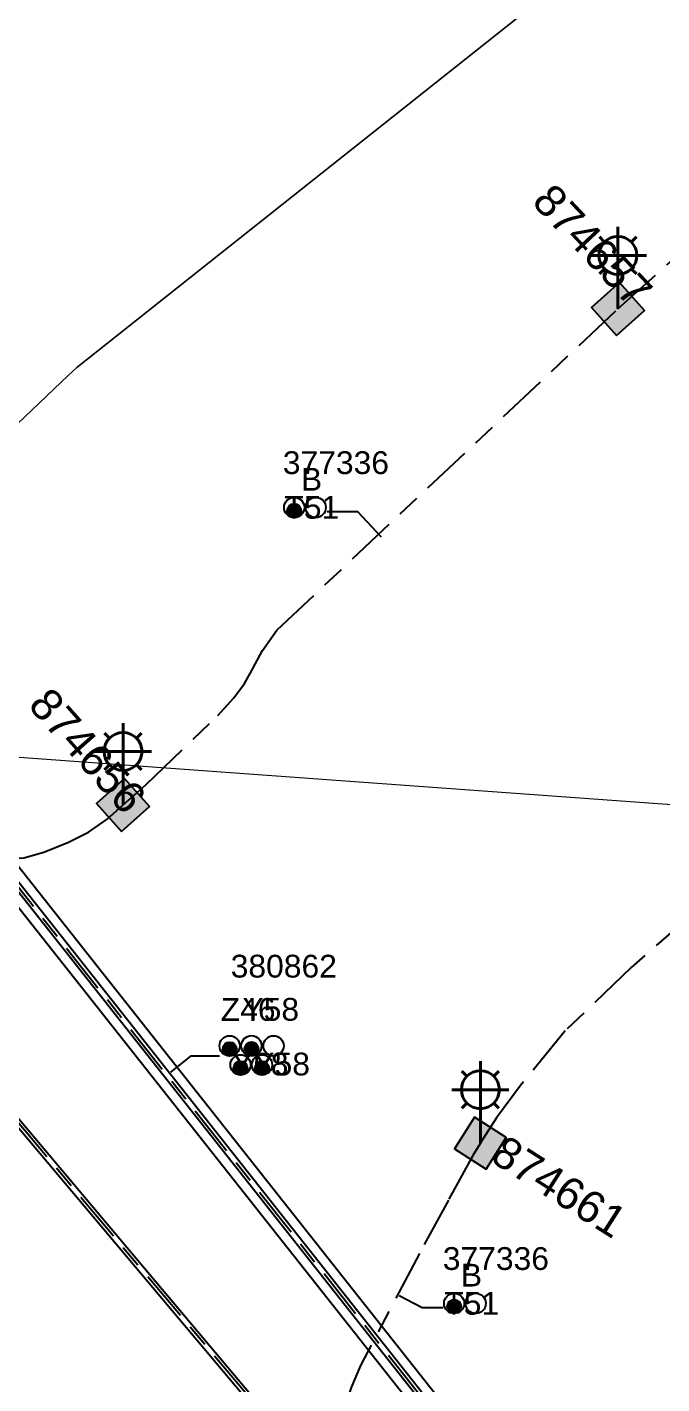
# Model space of a CAD drawing. Header units: metres. Extents: x 289087 to 291245, y 6227587 to 6229773.
# Drawn here: x 290267.4 to 290317.5, y 6228756.8 to 6228864 of the extents above; entities that cross this region are included whole.
import ezdxf
from ezdxf.enums import TextEntityAlignment as Align

# ---------------------------------------------------------------- set-up
doc = ezdxf.new("R2010")
doc.units = ezdxf.units.M
doc.linetypes.add('Cable Exist UG', pattern=[8.2, 4, -1.2, 1.8, -1.2])
for name, color, linetype in [('_User Ducts Config', 7, 'Continuous'), ('Duct_SP_EXT', 7, 'Continuous'), ('Equip_SP_SL_EXT', 7, 'Continuous'), ('Mains_HV_EXT', 7, 'Continuous'), ('Mains_SL_EXT', 7, 'Continuous'), ('Mains_TR_EXT', 7, 'Continuous'), ('SupportsUG_SP_LV_SL_EXT', 7, 'Continuous')]:
    doc.layers.add(name, color=color, linetype=linetype)
doc.layers.add('Cadastre Land Parcels_SP_EXT', color=9, linetype='Continuous', lineweight=5)
doc.layers.add('Cadastre Roads_SP_EXT', color=9, linetype='Continuous', lineweight=5)
doc.styles.add('COLUMN_LABEL', font='arial.ttf')
doc.styles.add('iecARIAL', font='arial.ttf', dxfattribs={"height": 2})
doc.styles.add('POLE_LABEL', font='arial.ttf')
doc.styles.get("Standard").update_dxf_attribs({"font": 'arial.ttf'})
doc.linetypes.add('Cable E UG', pattern='A,6,-0.5,["E",Standard,S=1.7,R=0,X=0.5,Y=-1],-2.9', length=9.4)
doc.linetypes.add('Cable P UG', pattern='A,6,-0.5,["P",Standard,S=1.7,R=0,X=0.5,Y=-1],-2.9', length=9.4)

# ---------------------------------------------------------------- blocks, each defined once
blk = doc.blocks.new('COLUMN_EXT')
blk.add_hatch(color=256).paths.add_polyline_path([(-1.49, 1.48), (-1.49, -1.49), (1.48, -1.49), (1.48, 1.48)])
blk.add_lwpolyline([(-1.49, -1.49), (1.48, -1.49), (1.48, 1.48), (-1.49, 1.48)], close=True)
for tag, height, style, flags, p in [('ASSET_NUM', 2.5, 'COLUMN_LABEL', 8, (2, 2)), ('STRUCTURE_PLANT_NUMBER', 0.2, 'POLE_LABEL', 9, (1.81, 0.03)), ('STREET_CODE', 0.2, 'COLUMN_LABEL', 9, (1.81, -0.2))]:
    blk.add_attdef(tag, text='', height=height, dxfattribs=dict(style=style, flags=flags)).set_placement(p, align=Align.MIDDLE_LEFT)
at = {"flags": 9}
for tag, p in [('COLUMN_TYPE', (1.81, -0.4)), ('OWNED_BY', (1.81, -0.6)), ('STATE', (1.81, -0.8)), ('USAGE', (1.81, -1)), ('STREETNAME', (1.81, -1.6)), ('SUBURB', (1.81, -1.8)), ('LEGEND', (1.81, -1.2)), ('LOCATION', (1.81, -1.4)), ('NOTES', (1.81, -2))]:
    blk.add_attdef(tag, text='', height=0.2, dxfattribs=at).set_placement(p, align=Align.MIDDLE_LEFT)
at = {"flags": 1}
blk.add_attdef('Z', (1.81, -2.35), '', height=0.2, dxfattribs=at)
blk = doc.blocks.new('DUCT_EXT')
blk.add_circle((0, 0.8), 0.8)
at = {"flags": 1}
blk.add_attdef('Z', (0, 0), '', height=0.2, dxfattribs=at)
at = {"flags": 9}
for tag, p in [('DUCT_CODE', (0, 0)), ('XSECT_TYPE', (0, -0.2)), ('STATE', (0, -0.6)), ('FB_REFERENCE', (0, -0.4)), ('NOTES', (0, -0.8))]:
    blk.add_attdef(tag, text='', height=0.2, dxfattribs=at).set_placement(p, align=Align.MIDDLE_LEFT)
blk = doc.blocks.new('SL_LANTERN_EXT')
at = {"lineweight": 40}
for p, q in [((0, 1.97), (0, 6.47)), ((-1.46, 5.68), (-1.06, 5.28)), ((1.46, 5.68), (1.06, 5.28)), ((-2.25, 4.22), (2.25, 4.22)), ((-1.46, 2.76), (-1.06, 3.16)), ((0, 0), (0, 2.72)), ((1.46, 2.76), (1.06, 3.16))]:
    blk.add_line(p, q, dxfattribs=at)
blk.add_circle((0, 4.22), 1.5, dxfattribs=at)
at = {"style": 'iecARIAL', "flags": 9}
blk.add_attdef('ASSET_NUM', (1.5, 1.5), '', height=2.5, dxfattribs=at)
for tag, p, height, flags in [('CONSTRUCTED_VOLTAGE', (0.98, -0.65), 0.2, 9), ('CONTROL_TYPE', (0.98, -0.85), 0.2, 9), ('LANTERN_PURPOSE', (0.98, -1.05), 0.2, 9), ('LANTERN_TYPE', (0.98, -1.25), 0.2, 9), ('LNUMBER', (2.18, -3.25), 2.5, 8), ('OPERATING_VOLTAGE', (0.98, -1.65), 0.2, 9), ('ORIENTATION', (0.98, -1.85), 0.2, 9), ('OWNED_BY', (0.98, -2.05), 0.2, 9), ('STATE', (0.98, -2.25), 0.2, 9), ('NO_PHASES', (0.98, -1.45), 0.2, 9), ('USAGE', (0.98, -2.45), 0.2, 9), ('CEXIST', (0.98, -2.65), 0.2, 9), ('CNEW', (0.98, -2.85), 0.2, 9), ('CNUMBER', (0.98, -3.05), 0.2, 9), ('CREMOVE', (0.98, -3.25), 0.2, 9), ('CREPLACE', (0.98, -3.45), 0.2, 9), ('LKINGHEIGHT', (0.98, -3.65), 0.2, 9), ('LBRACKET', (0.98, -3.85), 0.2, 9), ('LBRACKETVOCAB', (0.98, -4.05), 0.2, 9), ('LCATEGORY', (0.98, -4.25), 0.2, 9), ('LCHARGE1', (0.98, -4.45), 0.2, 9), ('LCHARGE1PERCENT', (0.98, -4.65), 0.2, 9), ('LCHARGE2', (0.98, -4.85), 0.2, 9), ('LCHARGE2PERCENT', (0.98, -5.05), 0.2, 9), ('LCHARGE3', (0.98, -5.25), 0.2, 9), ('LCHARGE3PERCENT', (0.98, -5.45), 0.2, 9), ('LEXIST', (0.98, -5.65), 0.2, 9), ('LLAMP', (0.98, -5.85), 0.2, 9), ('LLAMPVOCAB', (0.98, -6.05), 0.2, 9), ('LMAST', (0.98, -6.25), 0.2, 9), ('LMASTVOCAB', (0.98, -6.45), 0.2, 9), ('LNEW', (0.98, -6.65), 0.2, 9), ('LANTNUMBER', (0.98, -6.85), 0.2, 9), ('LOUTREACH', (0.98, -7.25), 0.2, 9), ('LOUTREACHVOCAB', (0.98, -7.45), 0.2, 9), ('LRATECODE', (0.98, -7.65), 0.2, 9), ('LREMOVE', (0.98, -7.85), 0.2, 9), ('LREPLACE', (0.98, -8.05), 0.2, 9), ('LTYPE', (0.98, -8.25), 0.2, 9), ('LTYPEVOCAB', (0.98, -8.45), 0.2, 9), ('LEGEND', (0.98, -8.65), 0.2, 9), ('STREETNAME', (0.98, -9.25), 0.2, 9), ('SUBURB', (0.98, -9.45), 0.2, 1), ('LOCATION', (0.98, -8.85), 0.2, 9), ('NOTES', (0.98, -9.05), 0.2, 9)]:
    blk.add_attdef(tag, p, '', height=height, dxfattribs=dict(flags=flags))
blk = doc.blocks.new('CABLE_LARGE_EXT')
h = blk.add_hatch(color=256)
edge = h.paths.add_edge_path()
edge.add_arc((0, 0.55), 0.55, 0, 360)
blk.add_circle((0, 0.55), 0.55)
at = {"flags": 1}
blk.add_attdef('Z', (0, 0), '', height=0.2, dxfattribs=at)
at = {"flags": 9}
for tag, p in [('COND_CODE', (0, 0)), ('STATE', (0, -0.4)), ('XSECT_SIZE', (0, -0.6)), ('FB_REFERENCE', (0, -0.2)), ('NOTES', (0, -0.8))]:
    blk.add_attdef(tag, text='', height=0.2, dxfattribs=at).set_placement(p, align=Align.MIDDLE_LEFT)

msp = doc.modelspace()

# ---------------------------------------------------------------- linework, layer by layer
at = {"layer": '_User Ducts Config'}
for points in [[(290291.08, 6228825.69), (290293.49, 6228825.69), (290295.34, 6228823.69)], [(290291.08, 6228825.69), (290293.49, 6228825.69), (290295.34, 6228823.69)], [(290282.58, 6228782.65), (290280.28, 6228782.65), (290278.7, 6228781.39)], [(290300.26, 6228762.77), (290298.58, 6228762.77), (290296.78, 6228763.72)]]:
    msp.add_lwpolyline(points, dxfattribs=at)
at = {"layer": 'Cadastre Land Parcels_SP_EXT', "linetype": 'Continuous'}
msp.add_lwpolyline([(290240.94, 6228808.14), (290270.62, 6228836.43), (290270.62, 6228836.43), (290271.3, 6228837.07), (290307.65, 6228865.91)], dxfattribs=at)
at = {"layer": 'Cadastre Roads_SP_EXT', "linetype": 'Continuous'}
msp.add_lwpolyline([(290598.85, 6229114.14), (290503.62, 6229021.43), (290491.13, 6229011.51), (290472.74, 6228996.92), (290427.05, 6228960.67), (290406.85, 6228944.64), (290366.75, 6228912.82), (290352.34, 6228901.38), (290346.38, 6228896.65), (290307.65, 6228865.91), (290271.3, 6228837.07), (290270.62, 6228836.43), (290240.94, 6228808.14), (290346.26, 6228800.52), (290491.47, 6228928.95), (290491.47, 6228928.95), (290499.44, 6228935.88), (290572.01, 6229000.07)], dxfattribs=at)
at = {"layer": 'Duct_SP_EXT'}
for p, q in [((290323.26, 6228724.09), (290244.86, 6228823.21)), ((290323.64, 6228724.39), (290245.24, 6228823.51)), ((290241.95, 6228806.38), (290291.34, 6228747.7)), ((290242.32, 6228806.69), (290291.71, 6228748.01))]:
    msp.add_line(p, q, dxfattribs=at)
at = {"layer": 'Mains_HV_EXT', "linetype": 'Cable E UG'}
msp.add_lwpolyline([(290008.12, 6229310.79), (290010.06, 6229307.29), (290015.97, 6229296.65), (290045.22, 6229243.94), (290078.15, 6229181.5), (290101.37, 6229135.41), (290105.43, 6229127.58), (290109.51, 6229119.8), (290173.08, 6228998.41), (290181.67, 6228982.49), (290206.99, 6228932.29), (290209.36, 6228928.35), (290210.24, 6228926.35), (290211.2, 6228923.15), (290211.69, 6228919.92), (290213.37, 6228898.37), (290214.9, 6228884.25), (290215.85, 6228876.75), (290216.74, 6228871.29), (290219.34, 6228863.9), (290229.4, 6228842.83), (290231.57, 6228839.15), (290244.26, 6228822.74), (290322.67, 6228723.61)], dxfattribs=at)
at = {"layer": 'Mains_HV_EXT', "linetype": 'Cable P UG'}
msp.add_lwpolyline([(290046.98, 6229244.89), (290079.93, 6229182.42), (290103.16, 6229136.31), (290107.2, 6229128.51), (290111.28, 6229120.73), (290174.84, 6228999.35), (290183.45, 6228983.42), (290208.74, 6228933.26), (290211.16, 6228929.21), (290212.11, 6228927.05), (290213.16, 6228923.59), (290213.67, 6228920.16), (290215.35, 6228898.67), (290216.89, 6228884.46), (290217.26, 6228880.7), (290217.82, 6228877.04), (290218.68, 6228871.79), (290221.19, 6228864.66), (290231.17, 6228843.77), (290233.23, 6228840.27), (290245.84, 6228823.97), (290324.23, 6228724.87)], dxfattribs=at)
at = {"layer": 'Mains_HV_EXT', "linetype": 'Cable Exist UG'}
msp.add_lwpolyline([(290290.04, 6228749.62), (290245.84, 6228802.14)], dxfattribs=at)
at = {"layer": 'Mains_SL_EXT', "linetype": 'Cable Exist UG'}
for points in [[(290314.06, 6228841.7), (290351.1, 6228874.92)], [(290274.95, 6228802.51), (290276.75, 6228804.09), (290282.43, 6228809.58), (290283.72, 6228810.98), (290284.54, 6228812.11), (290285, 6228812.89), (290285.97, 6228814.71), (290287.11, 6228816.32), (290314.06, 6228841.7)], [(290340.02, 6228811.89), (290330.5, 6228803.29), (290330.5, 6228803.29), (290326.26, 6228799.45), (290315.12, 6228789.66), (290309.89, 6228784.66), (290306.36, 6228780.34), (290304.47, 6228777.8), (290303.2, 6228775.81)], [(290248.84, 6228804.38), (290256.06, 6228800.5), (290258.06, 6228799.44), (290259.51, 6228798.92), (290260.7, 6228798.59), (290262.02, 6228798.31), (290263.01, 6228798.16), (290265.2, 6228798.2), (290267.1, 6228798.33), (290268.68, 6228798.78), (290270.65, 6228799.57), (290272.21, 6228800.35), (290273.69, 6228801.39), (290274.95, 6228802.51)], [(290303.19, 6228775.79), (290302.61, 6228774.87), (290300.66, 6228771.28), (290298.37, 6228767.08), (290293.73, 6228758.22), (290292.97, 6228756.47), (290292.48, 6228755.04), (290292.21, 6228753.35), (290291.63, 6228746.65)]]:
    msp.add_lwpolyline(points, dxfattribs=at)
at = {"layer": 'Mains_TR_EXT', "linetype": 'Cable Exist UG'}
msp.add_lwpolyline([(290046.1, 6229244.41), (290079.04, 6229181.96), (290102.26, 6229135.86), (290106.31, 6229128.05), (290110.4, 6229120.26), (290110.4, 6229120.26), (290173.96, 6228998.88), (290182.56, 6228982.95), (290207.87, 6228932.78), (290210.26, 6228928.78), (290211.18, 6228926.7), (290212.18, 6228923.37), (290212.68, 6228920.04), (290212.68, 6228920.04), (290214.35, 6228898.58), (290215.89, 6228884.37), (290216.84, 6228876.9), (290217.71, 6228871.54), (290220.26, 6228864.28), (290230.29, 6228843.3), (290232.4, 6228839.71), (290245.05, 6228823.36), (290323.45, 6228724.24)], dxfattribs=at)

# ---------------------------------------------------------------- block references
at = {"layer": '_User Ducts Config'}
for name, p in [('DUCT_EXT', (290288.48, 6228825.21)), ('CABLE_LARGE_EXT', (290288.48, 6228825.21)), ('DUCT_EXT', (290290.18, 6228825.21)), ('DUCT_EXT', (290301.12, 6228762.33)), ('CABLE_LARGE_EXT', (290301.12, 6228762.33)), ('DUCT_EXT', (290302.82, 6228762.33))]:
    msp.add_blockref(name, p, dxfattribs=at)
at = {"layer": '_User Ducts Config', "rotation": 0.3337622830224521}
for name, p in [('DUCT_EXT', (290283.38, 6228782.67)), ('CABLE_LARGE_EXT', (290283.38, 6228782.67)), ('DUCT_EXT', (290285.1, 6228782.68)), ('CABLE_LARGE_EXT', (290285.1, 6228782.68)), ('DUCT_EXT', (290286.85, 6228782.67)), ('DUCT_EXT', (290284.24, 6228781.17)), ('DUCT_EXT', (290285.94, 6228781.17)), ('CABLE_LARGE_EXT', (290284.24, 6228781.17)), ('CABLE_LARGE_EXT', (290285.94, 6228781.17))]:
    msp.add_blockref(name, p, dxfattribs=at)
at = {"layer": 'Equip_SP_SL_EXT'}
for p in [(290314.06, 6228841.7), (290274.95, 6228802.51), (290303.19, 6228775.79)]:
    msp.add_blockref('SL_LANTERN_EXT', p, dxfattribs=at)
at = {"layer": 'SupportsUG_SP_LV_SL_EXT'}
ref = msp.add_blockref('COLUMN_EXT', (290314.06, 6228841.7), dxfattribs=dict(at, rotation=41.88078702463149))
ref.add_attrib('ASSET_NUM', '874657', dxfattribs={"layer": '0', "height": 2.5, "rotation": 313.283, "style": 'COLUMN_LABEL'}).set_placement((290316.06, 6228842.46), align=Align.MIDDLE_RIGHT)
ref = msp.add_blockref('COLUMN_EXT', (290274.95, 6228802.51), dxfattribs=dict(at, rotation=41.4785467740822))
ref.add_attrib('ASSET_NUM', '874656', dxfattribs={"layer": '0', "height": 2.5, "rotation": 311.4785, "style": 'COLUMN_LABEL'}).set_placement((290276.95, 6228803.26), align=Align.TOP_RIGHT)
ref = msp.add_blockref('COLUMN_EXT', (290303.19, 6228775.79), dxfattribs=dict(at, rotation=57.52880790099152))
ref.add_attrib('ASSET_NUM', '874661', dxfattribs={"layer": '0', "height": 2.5, "rotation": 327.5288, "style": 'COLUMN_LABEL'}).set_placement((290305.19, 6228776.54), align=Align.TOP_LEFT)

# ---------------------------------------------------------------- texts
at = {"layer": '_User Ducts Config'}
for s, p in [('377336', (290287.58, 6228828.65)), ('B', (290289.01, 6228827.34)), ('T51', (290287.7, 6228825.12)), ('380862', (290283.46, 6228788.87)), ('Z46', (290282.67, 6228785.45)), ('Y58', (290284.39, 6228785.46)), ('Y58', (290283.55, 6228781.14)), ('Y58', (290285.25, 6228781.14)), ('377336', (290300.22, 6228765.77)), ('B', (290301.65, 6228764.46)), ('T51', (290300.34, 6228762.23))]:
    msp.add_text(s, height=1.8, dxfattribs=at).set_placement(p)

doc.saveas('drawing.dxf')
